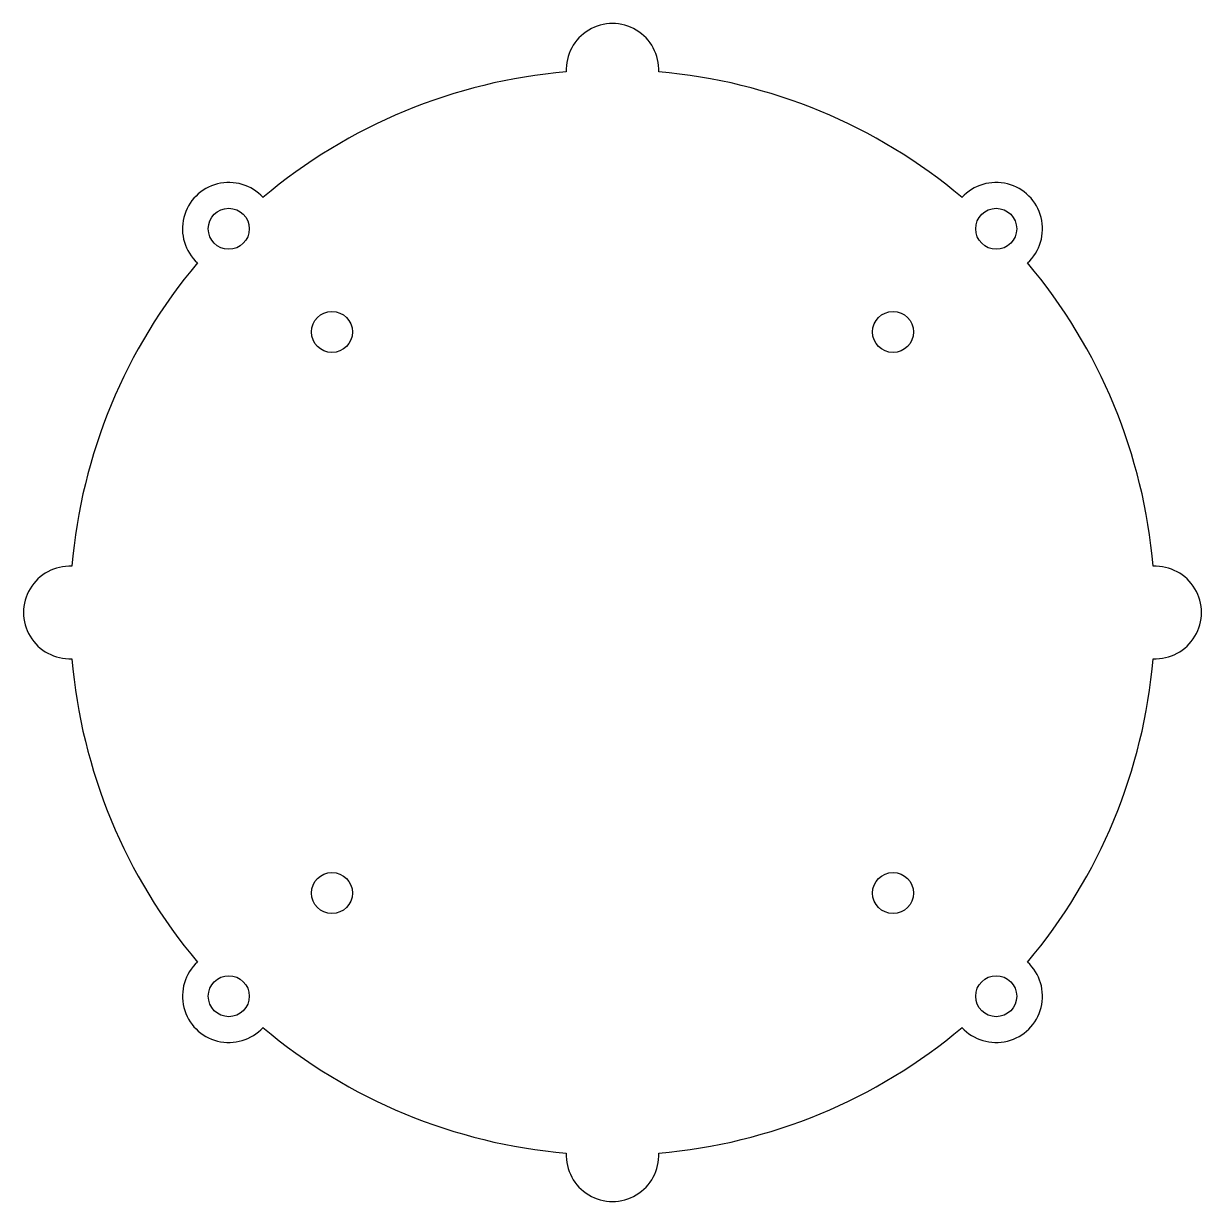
# Model space of a CAD drawing. Header units: millimetres. Extents: x -44.5 to 44.5, y -44.5 to 44.5.
import ezdxf

# ---------------------------------------------------------------- set-up
doc = ezdxf.new("R2010")
doc.units = ezdxf.units.MM

msp = doc.modelspace()

# ---------------------------------------------------------------- linework, layer by layer
msp.add_lwpolyline([(26.404, -31.349, 1.045526), (31.358, -26.414, 0.15488), (40.85, -3.497)], format="xyb")
for centre in [(-28.993, 28.993), (28.991, 28.992), (-21.2, 21.2), (21.2, 21.2), (-21.2, -21.2), (21.2, -21.2), (-28.992, -28.991), (28.991, -28.992)]:
    msp.add_circle(centre, 1.55)
for centre, radius, start, end in [((-0.001, 41), 3.5, 357.39475, 182.60525), ((0, 0), 41, 94.89433, 130.10757), ((0, 0), 41, 49.89382, 85.10915), ((-28.993, 28.993), 3.5, 42.34508, 227.55558), ((28.991, 28.992), 3.5, 312.444, 137.6545), ((0, 0), 41, 139.89243, 175.10567), ((0, 0), 41, 4.89259, 40.10864), ((-41, 0.001), 3.5, 87.39475, 272.60525), ((41, 0), 3.5, 267.39475, 92.60525), ((0, 0), 41, 184.89085, 220.10618), ((-28.992, -28.991), 3.5, 132.44442, 317.65492), ((0, 0), 41, 229.89136, 265.10741), ((0, 0), 41, 274.89259, 310.10618), ((0, -41), 3.5, 177.39475, 2.60525)]:
    msp.add_arc(centre, radius, start, end)

doc.saveas('drawing.dxf')
